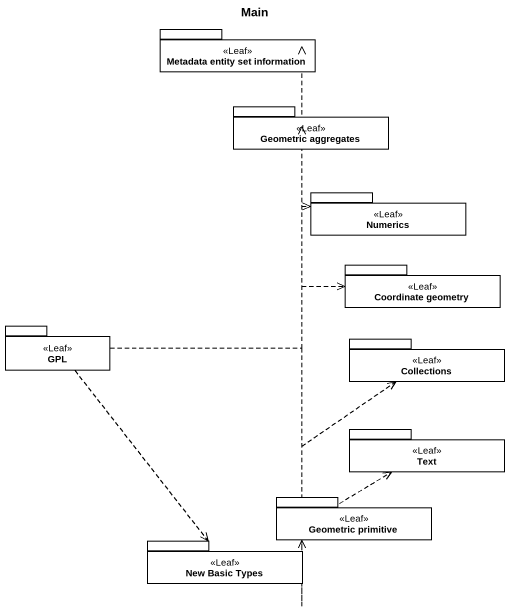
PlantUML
@startuml
title Main
package "Metadata entity set information" as Metadata_entity_set <<Leaf>> {
}
package "Geometric aggregates" as Geometric_aggregates <<Leaf>> {
}
package Numerics <<Leaf>> {
}
package "Coordinate geometry" as Coordinate_geometry <<Leaf>> {
}
package GPL <<Leaf>> {
}
package "Collections" as Collections_ <<Leaf>> {
}
package Text <<Leaf>> {
}
package "Geometric primitive" as Geometric_primitive <<Leaf>> {
}
package "New Basic Types" as New_Basic_Types <<Leaf>> {
}
GPL .up.> Metadata_entity_set
GPL .up.> Geometric_aggregates
GPL .right.> Numerics
GPL .right.> Coordinate_geometry
GPL .right.> Collections_
GPL .right.> Text
GPL .right.> Geometric_primitive
GPL ..> New_Basic_Types
@enduml
